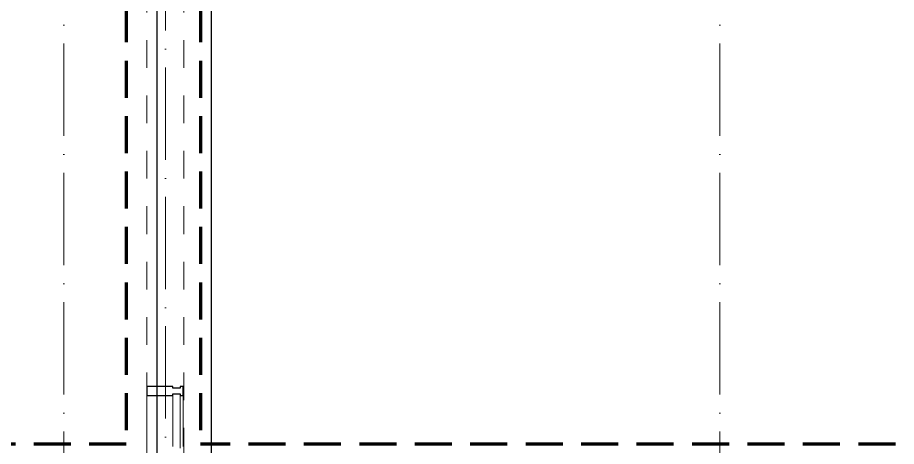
# Model space of a CAD drawing. Header units: millimetres. Extents: x -17017 to 628417, y -109036 to 199237.
# Drawn here: x 30080 to 34836, y -98215 to -95894 of the extents above; entities that cross this region are included whole.
import ezdxf

# ---------------------------------------------------------------- set-up
doc = ezdxf.new("R2010")
doc.units = ezdxf.units.MM
for name, pattern in [('50_200_ШТРИХ_1Т_ш5_п1_п1_', [700, 500, -100, 0, -100]), ('Штрих короткий', [300, 150, -150]), ('Штриховая _2 мм - 1 мм_', [300, 200, -100])]:
    doc.linetypes.add(name, pattern=pattern)
for name, color, linetype, lineweight in [('0-1', 7, 'Continuous', 5), ('0-2', 7, 'Continuous', 9), ('Импосты витража', 7, 'Continuous', 9), ('Импосты витража-1', 7, 'Continuous', 25), ('Оси-2', 7, '50_200_ШТРИХ_1Т_ш5_п1_п1_', 9), ('Остекление-1', 7, 'Continuous', 9), ('Перемычка-1', 7, 'Штрих короткий', 9), ('стяжа', 7, 'Continuous', 30)]:
    doc.layers.add(name, color=color, linetype=linetype, lineweight=lineweight)
doc.layers.add('СТ-1_1', color=7, linetype='Штриховая _2 мм - 1 мм_', lineweight=90, true_color=0x888888)
doc.layers.get('0-2').off()

# ---------------------------------------------------------------- blocks, each defined once
blk = doc.blocks.new('ось2эт')
at = {"layer": 'Оси-2'}
for p, q in [((30329.9, -108435.9), (30329.9, -93480.6)), ((33879.9, -108435.9), (33879.9, -93480.6)), ((30879.9, -107165.9), (30879.9, -94750.6))]:
    blk.add_line(p, q, dxfattribs=at)
blk = doc.blocks.new('Прямоугольный импост - Импост структурный с накладкой - 180мм-26944798-АИ2_02_План отделки стен 2-го этажа _Часть 2_')
at = {"layer": 'Импосты витража-1'}
for p, q in [((-25, 0), (-25, 17)), ((-25, 17), (25, 17)), ((-15, 0), (-25, 0)), ((-15, -40), (-15, 0)), ((25, 0), (15, 0)), ((15, 0), (15, -40)), ((25, 17), (25, 0)), ((-25, -180), (-25, -40)), ((-25, -40), (-15, -40)), ((15, -40), (25, -40)), ((25, -40), (25, -180)), ((25, -180), (-25, -180))]:
    blk.add_line(p, q, dxfattribs=at)
blk = doc.blocks.new('PNS_Панель прямоугольная2 - Нр_Стекло - 40мм-28950549-АИ2_02_План отделки стен 2-го этажа _Часть 2_')
at = {"layer": 'Остекление-1'}
for p, q in [((-137.5, 40), (137.5, 40)), ((-147.5, 0), (147.5, 0)), ((137.5, 0), (-137.5, 0))]:
    blk.add_line(p, q, dxfattribs=at)
blk = doc.blocks.new('Прямоугольный импост - Импост структурный с накладкой - 180мм-27001384-АИ2_02_План отделки стен 2-го этажа _Часть 2_')
at = {"layer": 'Импосты витража'}
for p, q in [((40850, 10700), (40850, 10425)), ((41047, 10700), (41047, 10425))]:
    blk.add_line(p, q, dxfattribs=at)
blk = doc.blocks.new('Проем_Дверь_Прямоугольный - 2900х2800h_витражные проемы-35267925-АИ2_02_План отделки стен 2-го этажа _Часть 2_')
at = {"layer": 'Перемычка-1'}
for p, q in [((1450, 100), (-1450, 100)), ((1450, -100), (-1450, -100))]:
    blk.add_line(p, q, dxfattribs=at)
blk = doc.blocks.new('0125-Р-ОО-Ш2-АР-о_23_10_2024_rvt-1-АИ2_02_План отделки стен 2-го этажа _Часть 2_')
at = {"layer": '0-2'}
for name, p, rotation in [('Проем_Дверь_Прямоугольный - 2900х2800h_витражные проемы-35267925-АИ2_02_План отделки стен 2-го этажа _Часть 2_', (40950, 9350), 89.99999999999993), ('PNS_Панель прямоугольная2 - Нр_Стекло - 40мм-28950549-АИ2_02_План отделки стен 2-го этажа _Часть 2_', (41030, 8137.5), 89.99999999999918)]:
    blk.add_blockref(name, p, dxfattribs=dict(at, rotation=rotation))
at = {"layer": '0-2', "extrusion": (0, 0, -1), "rotation": 90.00000000000084}
blk.add_blockref('Прямоугольный импост - Импост структурный с накладкой - 180мм-26944798-АИ2_02_План отделки стен 2-го этажа _Часть 2_', (-41030, 8300), dxfattribs=at)
at = {"layer": '0-2'}
blk.add_blockref('Прямоугольный импост - Импост структурный с накладкой - 180мм-27001384-АИ2_02_План отделки стен 2-го этажа _Часть 2_', (0, -2425), dxfattribs=at)
blk = doc.blocks.new('2ч2эт')
at = {"layer": 'СТ-1_1'}
for p, q in [((30667.9, -95527.3), (30667.9, -98203.3)), ((31069.9, -95527.3), (31069.9, -98203.3)), ((30667.9, -98203.3), (14267.9, -98203.3)), ((73829.9, -98203.3), (31069.9, -98203.3))]:
    blk.add_line(p, q, dxfattribs=at)
at = {"layer": '0-1'}
blk.add_blockref('0125-Р-ОО-Ш2-АР-о_23_10_2024_rvt-1-АИ2_02_План отделки стен 2-го этажа _Часть 2_', (-10070.1, -106215.3), dxfattribs=at)

msp = doc.modelspace()

# ---------------------------------------------------------------- linework, layer by layer
at = {"layer": 'стяжа'}
for points in [[(30835.6, -95215.3), (-10038, -95215.3), (-10038, -98325.3), (30835.6, -98325.3)], [(31129.9, -95215.3), (81279.9, -95215.3), (81279.9, -98315.3), (31129.9, -98315.3)]]:
    msp.add_lwpolyline(points, close=True, dxfattribs=at)

# ---------------------------------------------------------------- block references
for name in ['ось2эт', '2ч2эт']:
    msp.add_blockref(name, (0, 0), dxfattribs=at)

doc.saveas('drawing.dxf')
